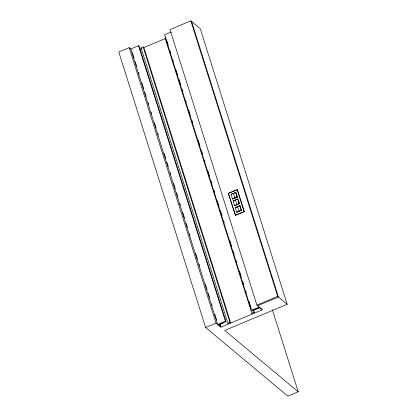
<?xml version="1.0" encoding="UTF-8"?>
<svg xmlns="http://www.w3.org/2000/svg" width="417" height="417" viewBox="0 0 417 417"><rect width="100%" height="100%" fill="white"/><g stroke="black" fill="none" stroke-linecap="round" stroke-linejoin="round"><path stroke-width="0.63" d="M298.228 391.792L224.742 330.415L287.162 304.274L200.296 28.763L190.819 20.85L170.011 29.565L256.882 305.077L262.491 309.758L220.874 327.183L216.042 323.149L129.171 47.637L118.772 51.995L205.638 327.507L287.829 396.15L298.228 391.792L272.405 309.883M225.972 321.658L139.101 46.146L138.564 45.693L130.761 48.961L217.627 324.473L225.43 321.205L225.972 321.658L218.169 324.926M171.173 32.036L164.569 34.804L251.441 310.316L251.977 310.764L259.781 307.496M143.12 46.892L229.986 322.404L230.757 323.045L143.891 47.533L143.12 46.892L141.035 47.762L227.906 323.274L228.678 323.92M166.002 37.306L164.965 37.739L251.832 313.25L252.608 313.897M139.95 49.185L141.738 48.44M143.521 47.689L165.518 38.479M228.349 193.253L237.346 189.678L244.263 211.617L235.423 215.323L228.349 193.253L235.423 215.323M228.506 193.384L237.346 189.678M231.075 194.421L235.756 192.461L237.205 197.053L232.519 199.013L230.997 194.358L235.678 192.399L235.913 192.591M235.6 197.919L237.356 197.184L237.127 196.991L232.446 198.951L232.676 199.144M233.166 201.057L237.846 199.097L239.295 203.684L234.615 205.649L233.087 200.989L237.768 199.029L238.003 199.222M238.727 201.52L239.447 203.814L239.217 203.621L234.536 205.581L234.766 205.774M235.256 207.687L239.937 205.727L241.386 210.319L236.705 212.279L235.178 207.624L239.858 205.664L240.093 205.857M241.177 209.298L241.542 210.449L241.307 210.257L236.627 212.217L236.861 212.409M235.266 215.193L244.263 211.617M256.882 305.077L277.691 296.362L287.162 304.274M205.638 327.507L216.042 323.149M257.654 305.724L278.462 297.008L191.596 21.496M251.441 310.316L259.238 307.048M220.103 326.542L220.52 326.365L219.931 324.504M227.906 323.274L229.986 322.404M251.832 313.25L253.911 312.38L254.688 313.026L253.708 309.925M261.714 309.112L261.303 309.289L259.52 307.803L254.578 309.675M129.171 47.637L131.105 49.253M233.567 193.571L233.338 193.379L235.016 198.164M235.662 200.202L235.428 200.009L237.106 204.794M237.753 206.837L237.518 206.644L239.202 211.429M223.371 322.748L218.737 324.879L220.52 326.365M190.819 20.85L277.691 296.362M237.195 189.547L244.112 211.487M236.272 193.738L237.356 197.184M235.678 192.399L237.127 196.991M237.768 199.029L239.217 203.621M239.858 205.664L241.307 210.257M253.129 309.899L253.911 312.38M166.482 39.599L168.244 45.182M169.808 50.144L170.788 53.251M172.742 59.454L173.326 61.315M176.068 70.004L177.83 75.586M179.002 79.308L180.764 84.896M182.328 89.858L182.917 91.719M185.654 100.408L186.243 102.269M188.588 109.718L190.35 115.3M191.914 120.263L192.894 123.369M198.174 140.122L199.936 145.705M201.505 150.673L202.48 153.774M204.439 159.977L205.023 161.838M207.765 170.527L209.522 176.115M211.091 181.077L212.065 184.178M214.025 190.387L214.609 192.247M217.351 200.931L219.113 206.519M220.285 210.241L222.047 215.824M223.611 220.791L224.2 222.652M229.871 240.645L231.633 246.233M233.197 251.196L234.177 254.297M236.131 260.505L236.72 262.366M239.457 271.05L241.219 276.638M242.783 281.6L243.763 284.702M245.717 290.91L246.306 292.77M249.043 301.46L251.196 308.283M138.564 45.693L225.43 321.205M219.9 324.082L220.874 327.183M132.278 52.516L134.039 58.099M135.212 61.825L136.583 66.167M138.538 72.37L139.127 74.236M141.863 82.92L143.625 88.508M144.798 92.23L146.169 96.572M148.129 102.78L148.713 104.641M151.063 112.084L151.647 113.945M154.389 122.634L156.146 128.217M157.715 133.185L158.298 135.045M163.975 153.039L165.737 158.627M166.909 162.349L168.28 166.691M170.235 172.899L170.824 174.759M173.561 183.444L175.322 189.031M176.495 192.753L177.866 197.095M179.821 203.303L180.41 205.164M182.755 212.613L184.517 218.195M186.081 223.158L187.452 227.505M189.407 233.708L189.996 235.569M195.667 253.567L197.429 259.15M198.998 264.112L199.581 265.973M205.258 283.972L207.014 289.554M208.192 293.276L209.558 297.623M211.518 303.826L212.102 305.687M214.844 314.376L216.605 319.959"/></g></svg>
